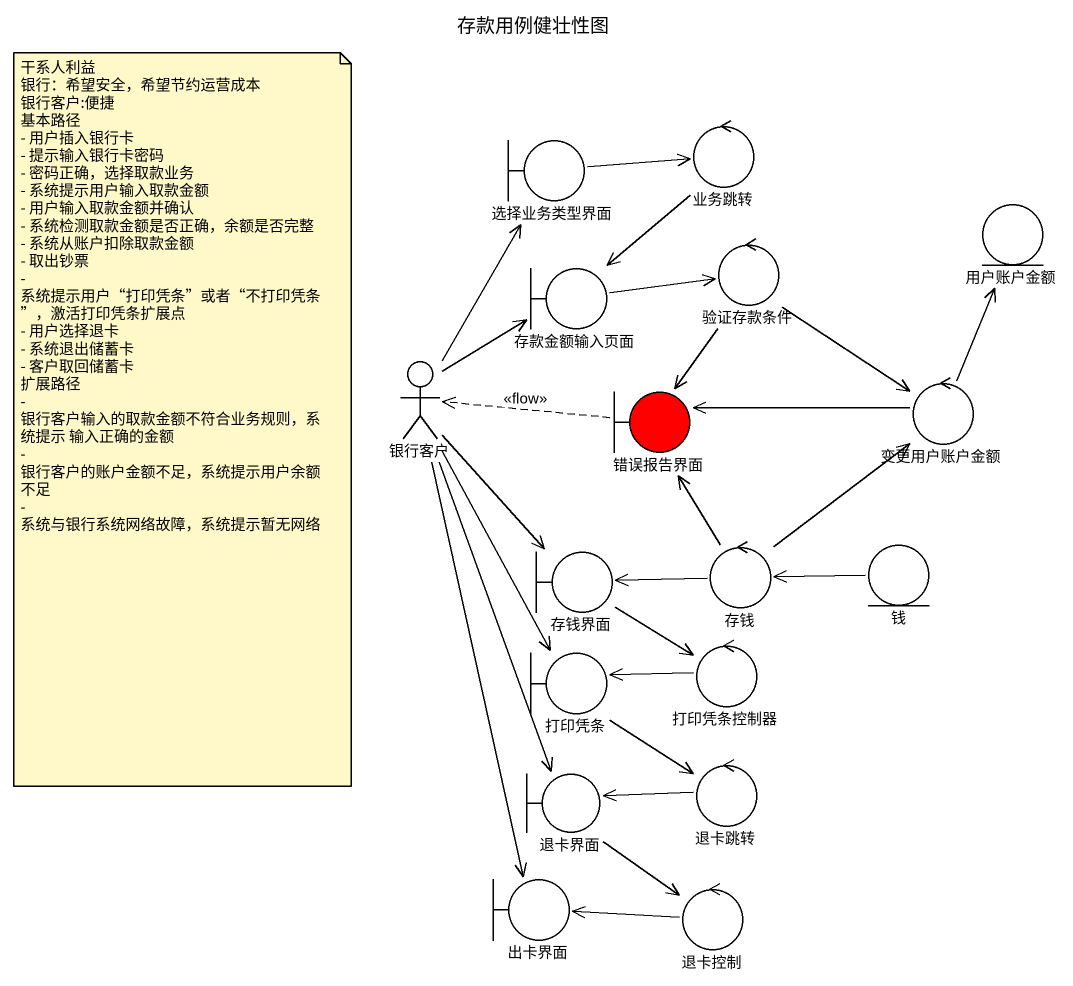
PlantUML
@startuml
title 存款用例健壮性图
boundary 选择业务类型界面
control 业务跳转
entity 用户账户金额
boundary 存款金额输入页面
control 验证存款条件
actor 银行客户
boundary 错误报告界面 #FF0000
control 变更用户账户金额
boundary 存钱界面
control 存钱
entity 钱
boundary 打印凭条
control 打印凭条控制器
control 退卡跳转
boundary 退卡界面
boundary 出卡界面
control 退卡控制
选择业务类型界面 -right-> 业务跳转
业务跳转 --> 存款金额输入页面
存款金额输入页面 -right-> 验证存款条件
验证存款条件 --> 错误报告界面
验证存款条件 --> 变更用户账户金额
银行客户 -up-> 选择业务类型界面
银行客户 -up-> 存款金额输入页面
银行客户 --> 存钱界面
银行客户 --> 打印凭条
银行客户 --> 退卡界面
银行客户 --> 出卡界面
错误报告界面 .left.> 银行客户 : <<flow>>
变更用户账户金额 -up-> 用户账户金额
变更用户账户金额 -left-> 错误报告界面
存钱界面 --> 打印凭条控制器
存钱 -up-> 错误报告界面
存钱 -up-> 变更用户账户金额
存钱 -left-> 存钱界面
钱 -left-> 存钱
打印凭条 --> 退卡跳转
打印凭条控制器 -left-> 打印凭条
退卡跳转 -left-> 退卡界面
退卡界面 --> 退卡控制
退卡控制 -left-> 出卡界面
note as N1
  干系人利益
  银行：希望安全，希望节约运营成本
  银行客户:便捷
  基本路径
  - 用户插入银行卡
  - 提示输入银行卡密码
  - 密码正确，选择取款业务
  - 系统提示用户输入取款金额
  - 用户输入取款金额并确认
  - 系统检测取款金额是否正确，余额是否完整
  - 系统从账户扣除取款金额
  - 取出钞票
  - 系统提示用户“打印凭条”或者“不打印凭条”，激活打印凭条扩展点
  - 用户选择退卡
  - 系统退出储蓄卡
  - 客户取回储蓄卡
  扩展路径
  - 银行客户输入的取款金额不符合业务规则，系统提示 输入正确的金额
  - 银行客户的账户金额不足，系统提示用户余额不足
  - 系统与银行系统网络故障，系统提示暂无网络
end note
@enduml
